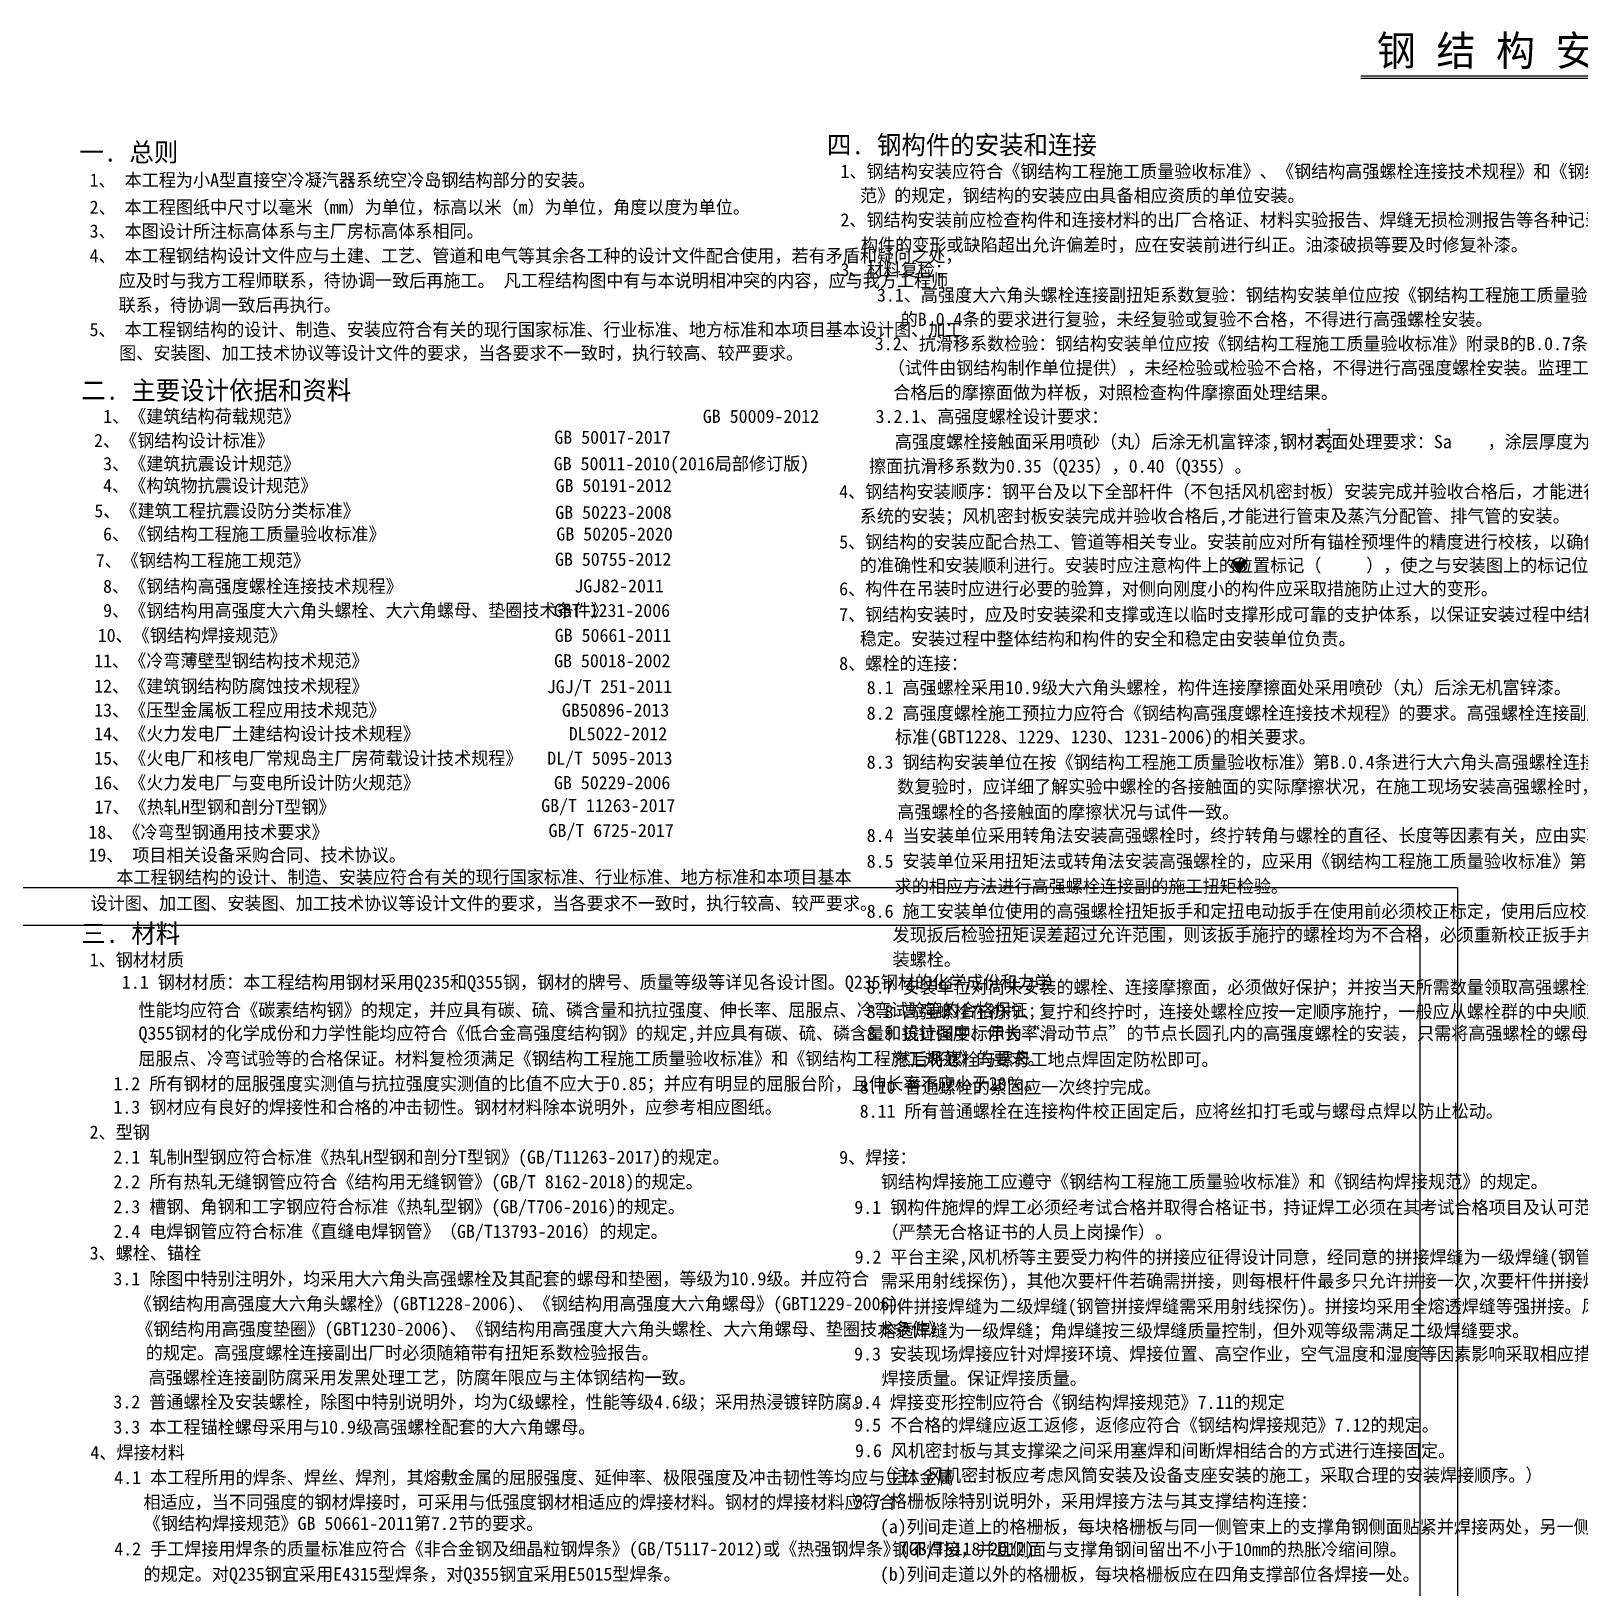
# Model space of a CAD drawing. Header units: metres. Extents: x -360 to 953, y -104 to 718.
# Drawn here: x 101.2 to 513.3, y 303.4 to 717.7 of the extents above; entities that cross this region are included whole.
import ezdxf

# ---------------------------------------------------------------- set-up
doc = ezdxf.new("R2010")
doc.units = ezdxf.units.M

msp = doc.modelspace()

# ---------------------------------------------------------------- hatches: boundary and pattern name
h = msp.add_hatch(color=7)
h.dxf.hatch_style = 1
h.paths.add_polyline_path([(424.47, 576.45), (420.89, 576.45), (422.68, 573.65), (424.47, 576.45)])

# ---------------------------------------------------------------- linework, layer by layer
at = {"color": 2}
msp.add_line((455.03, 705.87), (545.68, 705.87), dxfattribs=at)
at = {"color": 3}
msp.add_line((455.03, 705.19), (545.68, 705.19), dxfattribs=at)
for p, q in [((422.68, 573.65), (420.89, 576.45)), ((420.89, 576.45), (424.47, 576.45)), ((424.47, 576.45), (422.68, 573.65)), ((-335.25, 479.8), (470.75, 479.8)), ((470.75, 479.8), (470.75, -94.2))]:
    msp.add_line(p, q)
msp.add_lwpolyline([(445.44, 608.69, 0.1, 0.1, 0), (447.72, 608.69, 0.1, 0.1, 0)], format="xyseb")
msp.add_lwpolyline([(-360.25, 489.8), (480.75, 489.8), (480.75, -104.2), (-360.25, -104.2)], close=True)
msp.add_circle((422.68, 575.62), 1.97)

# ---------------------------------------------------------------- texts
for s, height, p in [('钢 结 构 安 装 总 说 明', 8, (459.29, 708.54)), ('1、 本工程为小A型直接空冷凝汽器系统空冷岛钢结构部分的安装。 ', 3.5, (116.77, 676.35)), ('2、 本工程图纸中尺寸以毫米（mm）为单位，标高以米（m）为单位，角度以度为单位。', 3.5, (116.77, 669.13)), ('3、 本图设计所注标高体系与主厂房标高体系相同。', 3.5, (116.77, 662.77)), ('4、 本工程钢结构设计文件应与土建、工艺、管道和电气等其余各工种的设计文件配合使用，若有矛盾和疑问之处，', 3.5, (116.77, 656.22)), ('应及时与我方工程师联系，待协调一致后再施工。 凡工程结构图中有与本说明相冲突的内容，应与我方工程师', 3.5, (124.47, 649.61)), ('5、 本工程钢结构的设计、制造、安装应符合有关的现行国家标准、行业标准、地方标准和本项目基本设计图、加工', 3.5, (116.77, 636.55)), ('图、安装图、加工技术协议等设计文件的要求，当各要求不一致时，执行较高、较严要求。', 3.5, (124.63, 630.32)), ('    1、《建筑结构荷载规范》                                             GB 50009-2012 ', 3.5, (110.84, 613.47)), ('GB 50017-2017', 3.5, (240.43, 607.89)), ('2', 3, (443.24, 607.04)), ('1', 2.5, (445.78, 609.57)), ('2', 2.5, (445.78, 605.61)), ('GB 50011-2010(2016局部修订版)', 3.5, (240.27, 600.86)), ('GB 50191-2012', 3.5, (240.76, 595.03)), ('GB 50223-2008', 3.5, (240.68, 587.89)), ('GB 50205-2020', 3.5, (240.98, 582.14)), ('GB 50755-2012', 3.5, (240.61, 575.42)), ('JGJ82-2011', 3.5, (245.76, 568.33)), ('    9、《钢结构用高强度大六角头螺栓、大六角螺母、垫圈技术条件》  ', 3.5, (110.84, 561.8)), ('GBT 1231-2006', 3.5, (240.28, 561.8)), ('GB 50661-2011', 3.5, (240.54, 555.17)), ('GB 50018-2002', 3.5, (240.37, 548.41)), ('8、螺栓的连接：', 3.5, (316.22, 547.7)), ('JGJ/T 251-2011', 3.5, (238.42, 541.53)), ('GB50896-2013', 3.5, (242.44, 535.27)), ('DL5022-2012', 3.5, (244.27, 528.99)), ('   15、《火电厂和核电厂常规岛主厂房荷载设计技术规程》', 3.5, (110.84, 522.48)), ('DL/T 5095-2013', 3.5, (238.53, 522.48)), ('GB 50229-2006', 3.5, (240.34, 515.96)), ('GB/T 11263-2017', 3.5, (236.93, 509.88)), ('18、《冷弯型钢通用技术要求》', 3.5, (116.45, 502.8)), ('GB/T 6725-2017', 3.5, (238.88, 503.24)), ('19、 项目相关设备采购合同、技术协议。', 3.5, (116.45, 496.72)), ('本工程钢结构的设计、制造、安装应符合有关的现行国家标准、行业标准、地方标准和本项目基本', 3.5, (123.91, 490.84)), ('设计图、加工图、安装图、加工技术协议等设计文件的要求，当各要求不一致时，执行较高、较严要求。', 3.5, (117.03, 483.85)), ('1、钢材材质', 3.5, (116.77, 468.81)), ('   1.1 钢材材质：本工程结构用钢材采用Q235和Q355钢，钢材的牌号、质量等级等详见各设计图。Q235钢材的化学成份和力学', 3.5, (118.22, 462.87)), ('性能均应符合《碳素结构钢》的规定，并应具有碳、硫、磷含量和抗拉强度、伸长率、屈服点、冷弯试验等的合格保证;', 3.5, (129.78, 455.46)), ('Q355钢材的化学成份和力学性能均应符合《低合金高强度结构钢》的规定,并应具有碳、硫、磷含量和抗拉强度、伸长率、', 3.5, (129.78, 449.3)), ('屈服点、冷弯试验等的合格保证。材料复检须满足《钢结构工程施工质量验收标准》和《钢结构工程施工规范》的要求。', 3.5, (129.75, 442.52)), ('1.2 所有钢材的屈服强度实测值与抗拉强度实测值的比值不应大于0.85；并应有明显的屈服台阶，且伸长率不应小于20％。', 3.5, (123.11, 435.86)), ('1.3 钢材应有良好的焊接性和合格的冲击韧性。钢材材料除本说明外，应参考相应图纸。', 3.5, (123.11, 429.62)), ('2、型钢', 3.5, (116.77, 422.95)), ('2.1 轧制H型钢应符合标准《热轧H型钢和剖分T型钢》(GB/T11263-2017)的规定。', 3.5, (123.11, 416.31)), ('9、焊接：', 3.5, (316.22, 416.25)), ('2.2 所有热轧无缝钢管应符合《结构用无缝钢管》(GB/T 8162-2018)的规定。', 3.5, (123.11, 409.76)), ('2.3 槽钢、角钢和工字钢应符合标准《热轧型钢》(GB/T706-2016)的规定。', 3.5, (123.11, 403.11)), ('2.4 电焊钢管应符合标准《直缝电焊钢管》（GB/T13793-2016）的规定。', 3.5, (123.11, 396.53)), ('3、螺栓、锚栓', 3.5, (116.77, 390.77)), ('3.1 除图中特别注明外，均采用大六角头高强螺栓及其配套的螺母和垫圈，等级为10.9级。并应符合', 3.5, (123.11, 383.93)), ('《钢结构用高强度大六角头螺栓》(GBT1228-2006)、《钢结构用高强度大六角螺母》(GBT1229-2006)、', 3.5, (128.82, 377.3)), ('《钢结构用高强度垫圈》(GBT1230-2006)、《钢结构用高强度大六角头螺栓、大六角螺母、垫圈技术条件》', 3.5, (129.17, 370.56)), ('的规定。高强度螺栓连接副出厂时必须随箱带有扭矩系数检验报告。', 3.5, (131.7, 364.23)), (' 高强螺栓连接副防腐采用发黑处理工艺，防腐年限应与主体钢结构一致。', 3.5, (130.09, 357.64)), ('3.2 普通螺栓及安装螺栓，除图中特别说明外，均为C级螺栓，性能等级4.6级；采用热浸镀锌防腐。', 3.5, (123.11, 351.16)), ('3.3 本工程锚栓螺母采用与10.9级高强螺栓配套的大六角螺母。', 3.5, (123.11, 344.46)), ('4、焊接材料', 3.5, (116.99, 337.69)), ('4.1 本工程所用的焊条、焊丝、焊剂，其熔敷金属的屈服强度、延伸率、极限强度及冲击韧性等均应与主体金属', 3.5, (123.33, 331.03)), ('相适应，当不同强度的钢材焊接时，可采用与低强度钢材相适应的焊接材料。钢材的焊接材料应符合', 3.5, (131.1, 324.5)), ('《钢结构焊接规范》GB 50661-2011第7.2节的要求。', 3.5, (131.16, 318.82)), ('4.2 手工焊接用焊条的质量标准应符合《非合金钢及细晶粒钢焊条》(GB/T5117-2012)或《热强钢焊条》(GB/T5118-2012)', 3.5, (123.33, 312.04)), ('的规定。对Q235钢宜采用E4315型焊条，对Q355钢宜采用E5015型焊条。', 3.5, (131.1, 305.33))]:
    msp.add_text(s, height=height).set_placement(p)
at = {"color": 6}
for s, p in [('一. 总则', (114.06, 683.01)), ('四. 钢构件的安装和连接', (312.97, 684.95)), ('二. 主要设计依据和资料', (114.57, 619.64)), ('三. 材料', (114.57, 475.07))]:
    msp.add_text(s, height=5, dxfattribs=at).set_placement(p)
at = {"color": 7}
for s, p in [('1、钢结构安装应符合《钢结构工程施工质量验收标准》、《钢结构高强螺栓连接技术规程》和《钢结构焊接规', (316.56, 678.67)), ('范》的规定，钢结构的安装应由具备相应资质的单位安装。', (321.77, 672.25)), ('2、钢结构安装前应检查构件和连接材料的出厂合格证、材料实验报告、焊缝无损检测报告等各种记录和报告。', (316.56, 665.75)), ('构件的变形或缺陷超出允许偏差时，应在安装前进行纠正。油漆破损等要及时修复补漆。', (322.02, 659.12)), ('3、材料复检：', (316.56, 652.48)), ('联系，待协调一致后再执行。', (124.47, 643.1)), ('     3.1、高强度大六角头螺栓连接副扭矩系数复验：钢结构安装单位应按《钢结构工程施工质量验收标准》附录B', (314.35, 645.75)), ('的B.0.4条的要求进行复验，未经复验或复验不合格，不得进行高强螺栓安装。', (332.59, 639.28)), ('     3.2、抗滑移系数检验：钢结构安装单位应按《钢结构工程施工质量验收标准》附录B的B.0.7条要求进行检验', (313.79, 632.8)), ('（试件由钢结构制作单位提供），未经检验或检验不合格，不得进行高强度螺栓安装。监理工程师将试验', (329.17, 626.38)), ('合格后的摩擦面做为样板，对照检查构件摩擦面处理结果。', (330.62, 619.82)), ('    3.2.1、高强度螺栓设计要求：', (316.38, 613.44)), ('2、《钢结构设计标准》                                     ', (117.96, 607.04)), ('高强度螺栓接触面采用喷砂（丸）后涂无机富锌漆,钢材表面处理要求：Sa    ，涂层厚度为60～80μm。摩', (331.03, 606.71)), ('    3、《建筑抗震设计规范》                            ', (110.84, 600.86)), ('擦面抗滑移系数为0.35（Q235），0.40（Q355）。', (324.17, 600.22)), ('    4、《构筑物抗震设计规范》                                       ', (110.84, 595.03)), ('4、钢结构安装顺序：钢平台及以下全部杆件（不包括风机密封板）安装完成并验收合格后，才能进行风机桥、风机', (316.22, 593.45)), ('5、《建筑工程抗震设防分类标准》                               ', (118.03, 588.33)), ('系统的安装；风机密封板安装完成并验收合格后,才能进行管束及蒸汽分配管、排气管的安装。', (321.69, 586.94)), ('    6、《钢结构工程施工质量验收标准》                               ', (110.84, 582.14)), ('5、钢结构的安装应配合热工、管道等相关专业。安装前应对所有锚栓预埋件的精度进行校核，以确保锚栓位置', (316.22, 580.06)), ('7、《钢结构工程施工规范》                               ', (118.41, 575.12)), ('的准确性和安装顺利进行。安装时应注意构件上的位置标记（     ），使之与安装图上的标记位置一致。', (321.69, 573.81)), ('    8、《钢结构高强度螺栓连接技术规程》                   ', (110.84, 568.24)), ('6、构件在吊装时应进行必要的验算，对侧向刚度小的构件应采取措施防止过大的变形。', (316.22, 567.57)), ('7、钢结构安装时，应及时安装梁和支撑或连以临时支撑形成可靠的支护体系，以保证安装过程中结构的安全和', (316.22, 560.74)), ('    10、《钢结构焊接规范》                       ', (109.4, 555.17)), ('稳定。安装过程中整体结构和构件的安全和稳定由安装单位负责。', (321.69, 554.27)), ('   11、《冷弯薄壁型钢结构技术规范》                            ', (110.84, 548.41)), ('   12、《建筑钢结构防腐蚀技术规程》                            ', (110.84, 541.65)), ('8.1 高强螺栓采用10.9级大六角头螺栓，构件连接摩擦面处采用喷砂（丸）后涂无机富锌漆。', (323.54, 541.28)), ('   13、《压型金属板工程应用技术规范》', (110.84, 535.27)), ('8.2 高强度螺栓施工预拉力应符合《钢结构高强度螺栓连接技术规程》的要求。高强螺栓连接副应符合国家', (323.54, 534.47)), ('   14、《火力发电厂土建结构设计技术规程》', (110.84, 528.99)), ('标准(GBT1228、1229、1230、1231-2006)的相关要求。', (331.08, 528.15)), ('8.3 钢结构安装单位在按《钢结构工程施工质量验收标准》第B.0.4条进行大六角头高强螺栓连接副扭矩系', (323.54, 521.43)), ('   16、《火力发电厂与变电所设计防火规范》                        ', (110.84, 515.96)), ('数复验时，应详细了解实验中螺栓的各接触面的实际摩擦状况，在施工现场安装高强螺栓时，应保持', (331.67, 514.93)), ('   17、《热轧H型钢和剖分T型钢》                        ', (110.94, 509.5)), ('高强螺栓的各接触面的摩擦状况与试件一致。', (331.67, 508.17)), ('8.4 当安装单位采用转角法安装高强螺栓时，终拧转角与螺栓的直径、长度等因素有关，应由实验确定。', (323.54, 501.92)), ('8.5 安装单位采用扭矩法或转角法安装高强螺栓的，应采用《钢结构工程施工质量验收标准》第B.0.3条要', (323.54, 495.07)), ('求的相应方法进行高强螺栓连接副的施工扭矩检验。', (331, 488.4)), ('8.6 施工安装单位使用的高强螺栓扭矩扳手和定扭电动扳手在使用前必须校正标定，使用后应校验。一旦', (323.54, 481.76)), ('发现扳后检验扭矩误差超过允许范围，则该扳手施拧的螺栓均为不合格，必须重新校正扳手并重新安', (330.42, 475.48)), ('装螺栓。', (330.42, 468.95)), ('8.7 安装单位对尚未安装的螺栓、连接摩擦面，必须做好保护；并按当天所需数量领取高强螺栓连接副。', (323.54, 461.56)), ('8.8 高强螺栓在初拧、复拧和终拧时，连接处螺栓应按一定顺序施拧，一般应从螺栓群的中央顺序向外拧紧。', (323.54, 455.05)), ('8.9 设计图中标示为“滑动节点”的节点长圆孔内的高强度螺栓的安装，只需将高强螺栓的螺母手动锁紧，', (323.54, 449.27)), ('然后将螺栓与螺母工地点焊固定防松即可。', (330.72, 442.3)), ('8.10 普通螺栓的紧固应一次终拧完成。', (321.69, 434.93)), ('8.11 所有普通螺栓在连接构件校正固定后，应将丝扣打毛或与螺母点焊以防止松动。', (321.69, 428.53)), ('钢结构焊接施工应遵守《钢结构工程施工质量验收标准》和《钢结构焊接规范》的规定。', (327.32, 409.79)), ('9.1 钢构件施焊的焊工必须经考试合格并取得合格证书，持证焊工必须在其考试合格项目及认可范围内施焊', (320.25, 402.95)), ('（严禁无合格证书的人员上岗操作）。', (327.46, 396.34)), ('9.2 平台主梁,风机桥等主要受力构件的拼接应征得设计同意，经同意的拼接焊缝为一级焊缝(钢管拼接焊缝', (320.33, 389.71)), ('需采用射线探伤)，其他次要杆件若确需拼接，则每根杆件最多只允许拼接一次,次要杆件拼接焊缝次要', (327.29, 383.38)), ('杆件拼接焊缝为二级焊缝(钢管拼接焊缝需采用射线探伤)。拼接均采用全熔透焊缝等强拼接。风机桥全', (326.96, 376.6)), ('熔透焊缝为一级焊缝；角焊缝按三级焊缝质量控制，但外观等级需满足二级焊缝要求。', (326.96, 370.1)), ('9.3 安装现场焊接应针对焊接环境、焊接位置、高空作业，空气温度和湿度等因素影响采取相应措施，保证', (320.19, 363.93)), ('焊接质量。保证焊接质量。', (327.52, 357.44)), ('9.4 焊接变形控制应符合《钢结构焊接规范》7.11的规定', (320.17, 351.05)), ('9.5 不合格的焊缝应返工返修，返修应符合《钢结构焊接规范》7.12的规定。', (320.23, 345)), ('9.6 风机密封板与其支撑梁之间采用塞焊和间断焊相结合的方式进行连接固定。', (320.44, 338.18)), ('（注：风机密封板应考虑风筒安装及设备支座安装的施工，采取合理的安装焊接顺序。）', (325.93, 331.67)), ('9.7 格栅板除特别说明外，采用焊接方法与其支撑结构连接：', (320.21, 324.77)), ('(a)列间走道上的格栅板，每块格栅板与同一侧管束上的支撑角钢侧面贴紧并焊接两处，另一侧与支撑角', (327.05, 317.94)), ('钢不焊接，并且侧面与支撑角钢间留出不小于10mm的热胀冷缩间隙。', (330.31, 311.91)), ('(b)列间走道以外的格栅板，每块格栅板应在四角支撑部位各焊接一处。', (327.05, 305.29))]:
    msp.add_text(s, height=3.5, dxfattribs=at).set_placement(p)

doc.saveas('drawing.dxf')
